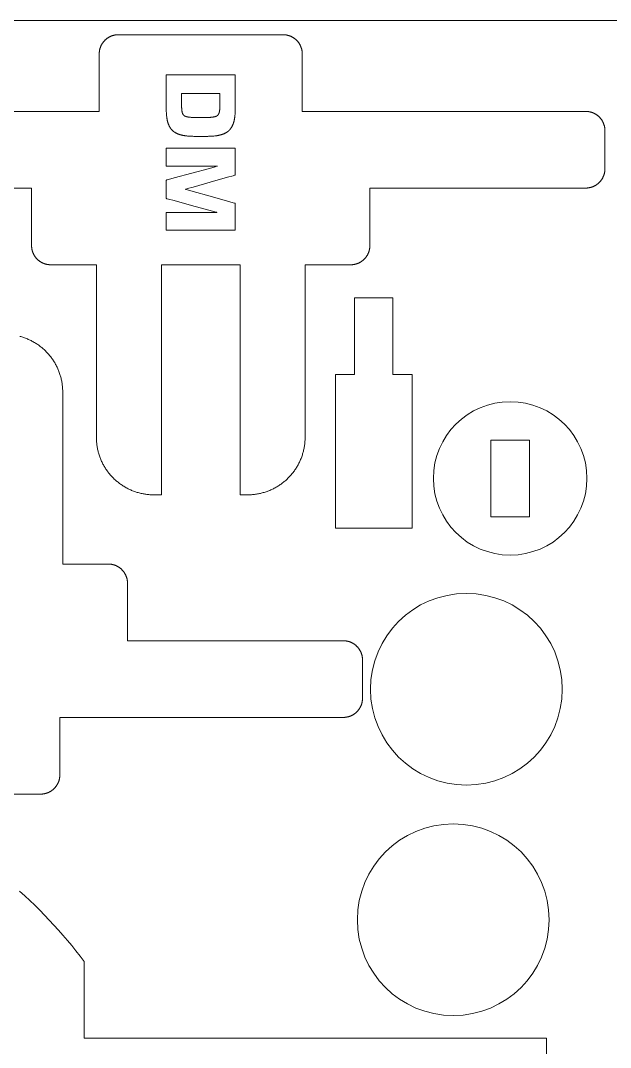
# Model space of a CAD drawing. Header units: inches. Extents: x -505 to 101, y 135 to 440.
# Drawn here: x -442.4 to -411.7, y 386 to 439.6 of the extents above; entities that cross this region are included whole.
import ezdxf

# ---------------------------------------------------------------- set-up
doc = ezdxf.new("R2010")
doc.units = ezdxf.units.IN
doc.header["$MEASUREMENT"] = 0
for name, color, linetype in [('Capa 1', 7, 'Continuous'), ('Capa 2', 20, 'Continuous'), ('Capa 3', 150, 'Continuous')]:
    doc.layers.add(name, color=color, linetype=linetype)

msp = doc.modelspace()

# ---------------------------------------------------------------- linework, layer by layer
at = {"layer": 'Capa 1', "color": 28, "lineweight": 9, "true_color": 0x11100b}
for points in [[(-453.113, 434.814), (-438.334, 434.814), (-438.334, 437.814), (-438.334, 437.831), (-438.334, 437.848), (-438.333, 437.866), (-438.332, 437.883), (-438.331, 437.9), (-438.329, 437.917), (-438.327, 437.934), (-438.325, 437.952), (-438.323, 437.969), (-438.32, 437.986), (-438.317, 438.002), (-438.313, 438.019), (-438.309, 438.036), (-438.305, 438.053), (-438.301, 438.07), (-438.296, 438.087), (-438.292, 438.103), (-438.287, 438.12), (-438.281, 438.136), (-438.275, 438.152), (-438.27, 438.169), (-438.263, 438.185), (-438.257, 438.2), (-438.25, 438.216), (-438.243, 438.232), (-438.235, 438.248), (-438.228, 438.263), (-438.22, 438.279), (-438.212, 438.294), (-438.203, 438.309), (-438.195, 438.324), (-438.186, 438.339), (-438.176, 438.353), (-438.167, 438.368), (-438.157, 438.382), (-438.148, 438.396), (-438.137, 438.41), (-438.127, 438.424), (-438.116, 438.437), (-438.106, 438.451), (-438.094, 438.464), (-438.083, 438.477), (-438.071, 438.49), (-438.06, 438.502), (-438.048, 438.515), (-438.035, 438.527), (-438.023, 438.539), (-438.01, 438.551), (-437.997, 438.562), (-437.985, 438.574), (-437.971, 438.585), (-437.958, 438.596), (-437.944, 438.606), (-437.93, 438.617), (-437.916, 438.627), (-437.902, 438.637), (-437.888, 438.646), (-437.874, 438.656), (-437.859, 438.665), (-437.845, 438.674), (-437.829, 438.683), (-437.815, 438.691), (-437.799, 438.699), (-437.784, 438.707), (-437.768, 438.715), (-437.753, 438.722), (-437.737, 438.729), (-437.721, 438.736), (-437.705, 438.743), (-437.689, 438.749), (-437.673, 438.755), (-437.656, 438.761), (-437.64, 438.766), (-437.624, 438.771), (-437.607, 438.776), (-437.59, 438.78), (-437.574, 438.785), (-437.557, 438.789), (-437.54, 438.792), (-437.523, 438.796), (-437.506, 438.799), (-437.489, 438.802), (-437.472, 438.804), (-437.455, 438.807), (-437.438, 438.808), (-437.42, 438.81), (-437.404, 438.811), (-437.386, 438.812), (-437.369, 438.813), (-437.352, 438.814), (-437.334, 438.814), (-428.752, 438.814), (-428.734, 438.814), (-428.717, 438.813), (-428.7, 438.812), (-428.682, 438.811), (-428.665, 438.81), (-428.648, 438.808), (-428.631, 438.807), (-428.614, 438.804), (-428.597, 438.802), (-428.58, 438.799), (-428.563, 438.796), (-428.546, 438.792), (-428.529, 438.789), (-428.512, 438.785), (-428.496, 438.78), (-428.479, 438.776), (-428.462, 438.771), (-428.446, 438.766), (-428.429, 438.761), (-428.413, 438.755), (-428.397, 438.749), (-428.381, 438.743), (-428.365, 438.736), (-428.349, 438.729), (-428.333, 438.722), (-428.318, 438.715), (-428.302, 438.707), (-428.287, 438.699), (-428.271, 438.691), (-428.256, 438.683), (-428.241, 438.674), (-428.227, 438.665), (-428.212, 438.656), (-428.198, 438.646), (-428.183, 438.637), (-428.169, 438.627), (-428.155, 438.617), (-428.142, 438.606), (-428.128, 438.596), (-428.115, 438.585), (-428.101, 438.574), (-428.088, 438.562), (-428.076, 438.551), (-428.063, 438.539), (-428.051, 438.527), (-428.038, 438.515), (-428.026, 438.502), (-428.015, 438.49), (-428.003, 438.477), (-427.992, 438.464), (-427.981, 438.451), (-427.97, 438.437), (-427.959, 438.424), (-427.949, 438.41), (-427.939, 438.396), (-427.929, 438.382), (-427.919, 438.368), (-427.909, 438.353), (-427.9, 438.339), (-427.891, 438.324), (-427.883, 438.309), (-427.874, 438.294), (-427.866, 438.279), (-427.858, 438.263), (-427.851, 438.248), (-427.843, 438.232), (-427.836, 438.216), (-427.829, 438.2), (-427.823, 438.185), (-427.816, 438.169), (-427.81, 438.152), (-427.805, 438.136), (-427.799, 438.12), (-427.794, 438.103), (-427.789, 438.087), (-427.785, 438.07), (-427.78, 438.053), (-427.777, 438.036), (-427.773, 438.019), (-427.77, 438.002), (-427.766, 437.986), (-427.763, 437.969), (-427.761, 437.952), (-427.758, 437.934), (-427.757, 437.917), (-427.755, 437.9), (-427.754, 437.883), (-427.753, 437.866), (-427.752, 437.848), (-427.751, 437.831), (-427.751, 437.814), (-427.751, 434.814), (-412.972, 434.814), (-412.955, 434.814), (-412.938, 434.813), (-412.921, 434.813), (-412.903, 434.812), (-412.886, 434.81), (-412.869, 434.809), (-412.852, 434.807), (-412.835, 434.804), (-412.818, 434.802), (-412.801, 434.799), (-412.784, 434.796), (-412.767, 434.793), (-412.75, 434.789), (-412.733, 434.785), (-412.717, 434.781), (-412.7, 434.776), (-412.683, 434.771), (-412.667, 434.766), (-412.65, 434.761), (-412.634, 434.755), (-412.618, 434.749), (-412.601, 434.743), (-412.586, 434.736), (-412.57, 434.729), (-412.554, 434.722), (-412.539, 434.715), (-412.523, 434.707), (-412.508, 434.699), (-412.492, 434.691), (-412.477, 434.683), (-412.462, 434.674), (-412.448, 434.665), (-412.433, 434.656), (-412.419, 434.647), (-412.404, 434.637), (-412.39, 434.627), (-412.376, 434.617), (-412.362, 434.606), (-412.349, 434.596), (-412.335, 434.585), (-412.322, 434.574), (-412.309, 434.562), (-412.296, 434.551), (-412.284, 434.539), (-412.271, 434.527), (-412.259, 434.515), (-412.247, 434.502), (-412.236, 434.49), (-412.224, 434.477), (-412.213, 434.464), (-412.201, 434.451), (-412.19, 434.438), (-412.18, 434.424), (-412.17, 434.41), (-412.159, 434.396), (-412.149, 434.382), (-412.14, 434.368), (-412.13, 434.353), (-412.121, 434.339), (-412.112, 434.324), (-412.104, 434.309), (-412.095, 434.294), (-412.087, 434.279), (-412.079, 434.263), (-412.072, 434.248), (-412.064, 434.232), (-412.057, 434.216), (-412.05, 434.2), (-412.044, 434.185), (-412.037, 434.169), (-412.031, 434.152), (-412.026, 434.136), (-412.02, 434.12), (-412.015, 434.103), (-412.01, 434.087), (-412.006, 434.07), (-412.001, 434.053), (-411.998, 434.036), (-411.994, 434.02), (-411.99, 434.003), (-411.987, 433.986), (-411.984, 433.969), (-411.982, 433.952), (-411.979, 433.935), (-411.978, 433.917), (-411.976, 433.9), (-411.975, 433.883), (-411.974, 433.866), (-411.973, 433.848), (-411.973, 433.831), (-411.973, 433.814), (-411.973, 431.814), (-411.973, 431.797), (-411.973, 431.779), (-411.974, 431.762), (-411.975, 431.745), (-411.976, 431.728), (-411.978, 431.711), (-411.979, 431.693), (-411.982, 431.676), (-411.984, 431.659), (-411.987, 431.642), (-411.99, 431.625), (-411.994, 431.608), (-411.998, 431.592), (-412.001, 431.575), (-412.006, 431.558), (-412.01, 431.541), (-412.015, 431.525), (-412.02, 431.508), (-412.026, 431.492), (-412.031, 431.476), (-412.037, 431.459), (-412.044, 431.443), (-412.05, 431.427), (-412.057, 431.411), (-412.064, 431.396), (-412.072, 431.38), (-412.079, 431.364), (-412.087, 431.349), (-412.095, 431.334), (-412.104, 431.319), (-412.112, 431.304), (-412.121, 431.289), (-412.13, 431.275), (-412.14, 431.26), (-412.149, 431.246), (-412.159, 431.232), (-412.17, 431.218), (-412.18, 431.204), (-412.19, 431.191), (-412.201, 431.177), (-412.213, 431.164), (-412.224, 431.151), (-412.236, 431.138), (-412.247, 431.125), (-412.259, 431.113), (-412.271, 431.101), (-412.284, 431.089), (-412.296, 431.077), (-412.309, 431.065), (-412.322, 431.054), (-412.335, 431.043), (-412.349, 431.032), (-412.362, 431.022), (-412.376, 431.011), (-412.39, 431.001), (-412.404, 430.991), (-412.419, 430.981), (-412.433, 430.972), (-412.448, 430.963), (-412.462, 430.954), (-412.477, 430.945), (-412.492, 430.937), (-412.508, 430.929), (-412.523, 430.921), (-412.539, 430.913), (-412.554, 430.906), (-412.57, 430.899), (-412.586, 430.892), (-412.601, 430.885), (-412.618, 430.879), (-412.634, 430.873), (-412.65, 430.867), (-412.667, 430.862), (-412.683, 430.857), (-412.7, 430.852), (-412.717, 430.847), (-412.733, 430.843), (-412.75, 430.839), (-412.767, 430.835), (-412.784, 430.832), (-412.801, 430.829), (-412.818, 430.826), (-412.835, 430.823), (-412.852, 430.821), (-412.869, 430.819), (-412.886, 430.818), (-412.903, 430.816), (-412.921, 430.815), (-412.938, 430.815), (-412.955, 430.814), (-412.972, 430.814), (-424.225, 430.814), (-424.225, 427.814), (-424.225, 427.796), (-424.225, 427.78), (-424.226, 427.762), (-424.227, 427.745), (-424.228, 427.728), (-424.23, 427.71), (-424.232, 427.694), (-424.234, 427.676), (-424.237, 427.659), (-424.24, 427.642), (-424.243, 427.625), (-424.246, 427.608), (-424.25, 427.592), (-424.254, 427.575), (-424.258, 427.558), (-424.263, 427.541), (-424.267, 427.525), (-424.272, 427.508), (-424.278, 427.492), (-424.284, 427.475), (-424.29, 427.459), (-424.296, 427.443), (-424.302, 427.427), (-424.309, 427.411), (-424.316, 427.396), (-424.324, 427.38), (-424.331, 427.365), (-424.339, 427.349), (-424.348, 427.334), (-424.356, 427.319), (-424.365, 427.304), (-424.373, 427.289), (-424.383, 427.275), (-424.392, 427.26), (-424.402, 427.246), (-424.412, 427.232), (-424.422, 427.218), (-424.432, 427.204), (-424.443, 427.19), (-424.454, 427.177), (-424.465, 427.164), (-424.476, 427.151), (-424.488, 427.138), (-424.5, 427.126), (-424.512, 427.113), (-424.524, 427.101), (-424.536, 427.089), (-424.549, 427.077), (-424.562, 427.066), (-424.575, 427.054), (-424.588, 427.043), (-424.601, 427.032), (-424.615, 427.021), (-424.629, 427.011), (-424.642, 427.001), (-424.657, 426.991), (-424.671, 426.981), (-424.685, 426.972), (-424.7, 426.963), (-424.715, 426.954), (-424.73, 426.945), (-424.745, 426.937), (-424.76, 426.928), (-424.775, 426.921), (-424.791, 426.913), (-424.807, 426.905), (-424.822, 426.899), (-424.838, 426.892), (-424.854, 426.885), (-424.87, 426.879), (-424.886, 426.873), (-424.902, 426.867), (-424.919, 426.862), (-424.936, 426.857), (-424.952, 426.852), (-424.969, 426.847), (-424.985, 426.843), (-425.002, 426.839), (-425.019, 426.835), (-425.036, 426.832), (-425.053, 426.829), (-425.07, 426.826), (-425.087, 426.823), (-425.104, 426.821), (-425.121, 426.819), (-425.138, 426.818), (-425.156, 426.817), (-425.173, 426.815), (-425.19, 426.815), (-425.207, 426.814), (-425.225, 426.814), (-427.602, 426.814), (-427.602, 417.814), (-427.602, 417.762), (-427.603, 417.711), (-427.605, 417.659), (-427.609, 417.607), (-427.613, 417.555), (-427.618, 417.504), (-427.623, 417.452), (-427.63, 417.401), (-427.638, 417.35), (-427.646, 417.298), (-427.655, 417.248), (-427.666, 417.197), (-427.677, 417.147), (-427.689, 417.096), (-427.701, 417.046), (-427.715, 416.996), (-427.73, 416.946), (-427.745, 416.897), (-427.761, 416.848), (-427.779, 416.799), (-427.796, 416.75), (-427.815, 416.702), (-427.835, 416.654), (-427.855, 416.606), (-427.876, 416.559), (-427.899, 416.512), (-427.922, 416.466), (-427.945, 416.42), (-427.97, 416.374), (-427.995, 416.329), (-428.021, 416.284), (-428.047, 416.24), (-428.075, 416.196), (-428.104, 416.153), (-428.132, 416.11), (-428.162, 416.067), (-428.193, 416.026), (-428.224, 415.984), (-428.256, 415.944), (-428.289, 415.903), (-428.322, 415.864), (-428.356, 415.825), (-428.391, 415.786), (-428.426, 415.749), (-428.462, 415.711), (-428.499, 415.674), (-428.536, 415.638), (-428.574, 415.603), (-428.612, 415.569), (-428.651, 415.534), (-428.691, 415.501), (-428.731, 415.468), (-428.772, 415.437), (-428.813, 415.405), (-428.855, 415.375), (-428.897, 415.345), (-428.94, 415.316), (-428.983, 415.288), (-429.027, 415.26), (-429.072, 415.233), (-429.116, 415.207), (-429.162, 415.182), (-429.207, 415.158), (-429.254, 415.134), (-429.3, 415.111), (-429.347, 415.089), (-429.394, 415.068), (-429.442, 415.047), (-429.489, 415.028), (-429.538, 415.009), (-429.586, 414.991), (-429.635, 414.974), (-429.684, 414.958), (-429.734, 414.942), (-429.784, 414.928), (-429.834, 414.914), (-429.884, 414.901), (-429.934, 414.889), (-429.985, 414.878), (-430.035, 414.868), (-430.086, 414.858), (-430.137, 414.85), (-430.188, 414.842), (-430.24, 414.836), (-430.292, 414.83), (-430.343, 414.825), (-430.395, 414.821), (-430.446, 414.818), (-430.498, 414.816), (-430.55, 414.814), (-430.602, 414.814)], [(-430.602, 414.814), (-430.993, 414.814), (-430.993, 426.814), (-435.093, 426.814), (-435.093, 414.814), (-435.484, 414.814), (-435.536, 414.814), (-435.588, 414.816), (-435.64, 414.818), (-435.691, 414.821), (-435.743, 414.825), (-435.795, 414.83), (-435.846, 414.836), (-435.897, 414.842), (-435.949, 414.85), (-436, 414.858), (-436.051, 414.868), (-436.101, 414.878), (-436.152, 414.889), (-436.202, 414.901), (-436.252, 414.914), (-436.303, 414.928), (-436.352, 414.942), (-436.402, 414.958), (-436.451, 414.974), (-436.5, 414.991), (-436.548, 415.009), (-436.596, 415.028), (-436.644, 415.047), (-436.692, 415.068), (-436.739, 415.089), (-436.786, 415.111), (-436.832, 415.134), (-436.879, 415.158), (-436.924, 415.182), (-436.969, 415.207), (-437.014, 415.233), (-437.059, 415.26), (-437.102, 415.288), (-437.146, 415.316), (-437.189, 415.345), (-437.231, 415.375), (-437.273, 415.405), (-437.314, 415.437), (-437.355, 415.468), (-437.395, 415.501), (-437.435, 415.534), (-437.474, 415.569), (-437.512, 415.603), (-437.55, 415.638), (-437.587, 415.674), (-437.624, 415.711), (-437.66, 415.749), (-437.695, 415.786), (-437.73, 415.825), (-437.764, 415.864), (-437.797, 415.903), (-437.83, 415.944), (-437.862, 415.984), (-437.893, 416.026), (-437.923, 416.067), (-437.953, 416.11), (-437.982, 416.153), (-438.011, 416.196), (-438.038, 416.24), (-438.065, 416.284), (-438.091, 416.329), (-438.116, 416.374), (-438.141, 416.42), (-438.164, 416.466), (-438.187, 416.512), (-438.209, 416.559), (-438.23, 416.606), (-438.251, 416.654), (-438.271, 416.702), (-438.289, 416.75), (-438.307, 416.799), (-438.325, 416.848), (-438.34, 416.897), (-438.356, 416.946), (-438.371, 416.996), (-438.384, 417.046), (-438.397, 417.096), (-438.409, 417.147), (-438.42, 417.197), (-438.43, 417.248), (-438.44, 417.298), (-438.448, 417.35), (-438.456, 417.401), (-438.463, 417.452), (-438.468, 417.504), (-438.473, 417.555), (-438.477, 417.607), (-438.481, 417.659), (-438.483, 417.711), (-438.484, 417.762), (-438.484, 417.814), (-438.484, 426.814), (-440.861, 426.814), (-440.878, 426.814), (-440.896, 426.815), (-440.913, 426.815), (-440.93, 426.817), (-440.948, 426.818), (-440.965, 426.819), (-440.982, 426.821), (-440.999, 426.823), (-441.016, 426.826), (-441.033, 426.829), (-441.05, 426.832), (-441.067, 426.835), (-441.084, 426.839), (-441.101, 426.843), (-441.117, 426.847), (-441.134, 426.852), (-441.151, 426.857), (-441.167, 426.862), (-441.183, 426.867), (-441.2, 426.873), (-441.216, 426.879), (-441.232, 426.885), (-441.248, 426.892), (-441.264, 426.899), (-441.279, 426.905), (-441.295, 426.913), (-441.31, 426.921), (-441.326, 426.928), (-441.341, 426.937), (-441.356, 426.945), (-441.371, 426.954), (-441.386, 426.963), (-441.4, 426.972), (-441.415, 426.981), (-441.429, 426.991), (-441.443, 427.001), (-441.457, 427.011), (-441.471, 427.021), (-441.485, 427.032), (-441.498, 427.043), (-441.511, 427.054), (-441.524, 427.066), (-441.537, 427.077), (-441.55, 427.089), (-441.562, 427.101), (-441.574, 427.113), (-441.586, 427.126), (-441.598, 427.138), (-441.61, 427.151), (-441.621, 427.164), (-441.632, 427.177), (-441.643, 427.19), (-441.654, 427.204), (-441.664, 427.218), (-441.674, 427.232), (-441.684, 427.246), (-441.694, 427.26), (-441.703, 427.275), (-441.713, 427.289), (-441.721, 427.304), (-441.73, 427.319), (-441.738, 427.334), (-441.747, 427.349), (-441.755, 427.365), (-441.762, 427.38), (-441.77, 427.396), (-441.777, 427.411), (-441.784, 427.427), (-441.79, 427.443), (-441.796, 427.459), (-441.802, 427.475), (-441.808, 427.492), (-441.813, 427.508), (-441.818, 427.525), (-441.823, 427.541), (-441.828, 427.558), (-441.832, 427.575), (-441.836, 427.592), (-441.84, 427.608), (-441.843, 427.625), (-441.846, 427.642), (-441.849, 427.659), (-441.852, 427.676), (-441.854, 427.694), (-441.856, 427.71), (-441.858, 427.728), (-441.859, 427.745), (-441.86, 427.762), (-441.86, 427.78), (-441.861, 427.796), (-441.861, 427.814), (-441.861, 430.814), (-453.113, 430.814)], [(-422.022, 413.082), (-426.022, 413.082), (-426.022, 421.082), (-425.022, 421.082), (-425.022, 425.083), (-423.022, 425.083), (-423.022, 421.082), (-422.022, 421.082), (-422.022, 413.082)], [(-442.47, 423.077), (-442.42, 423.064), (-442.37, 423.049), (-442.321, 423.034), (-442.272, 423.017), (-442.223, 423), (-442.174, 422.983), (-442.126, 422.964), (-442.078, 422.944), (-442.031, 422.924), (-441.983, 422.902), (-441.936, 422.88), (-441.89, 422.858), (-441.844, 422.834), (-441.798, 422.809), (-441.753, 422.784), (-441.708, 422.758), (-441.664, 422.731), (-441.62, 422.704), (-441.577, 422.675), (-441.534, 422.646), (-441.492, 422.617), (-441.449, 422.586), (-441.408, 422.555), (-441.368, 422.523), (-441.328, 422.49), (-441.288, 422.457), (-441.249, 422.423), (-441.21, 422.388), (-441.172, 422.353), (-441.135, 422.317), (-441.098, 422.28), (-441.062, 422.243), (-441.027, 422.205), (-440.993, 422.167), (-440.958, 422.128), (-440.925, 422.088), (-440.892, 422.048), (-440.861, 422.007), (-440.829, 421.966), (-440.799, 421.924), (-440.769, 421.882), (-440.74, 421.839), (-440.712, 421.795), (-440.684, 421.751), (-440.657, 421.707), (-440.631, 421.662), (-440.606, 421.617), (-440.582, 421.571), (-440.558, 421.526), (-440.535, 421.479), (-440.513, 421.432), (-440.492, 421.385), (-440.472, 421.338), (-440.452, 421.29), (-440.433, 421.241), (-440.415, 421.192), (-440.398, 421.144), (-440.382, 421.094), (-440.367, 421.045), (-440.352, 420.995), (-440.338, 420.945), (-440.325, 420.896), (-440.313, 420.845), (-440.302, 420.794), (-440.292, 420.743), (-440.282, 420.693), (-440.274, 420.641), (-440.267, 420.59), (-440.26, 420.539), (-440.254, 420.488), (-440.249, 420.436), (-440.245, 420.384), (-440.242, 420.333), (-440.24, 420.281), (-440.239, 420.229), (-440.238, 420.177), (-440.238, 411.203), (-437.861, 411.203), (-437.844, 411.203), (-437.827, 411.202), (-437.81, 411.202), (-437.792, 411.201), (-437.775, 411.199), (-437.758, 411.198), (-437.741, 411.196), (-437.724, 411.193), (-437.707, 411.191), (-437.69, 411.188), (-437.673, 411.185), (-437.655, 411.182), (-437.639, 411.178), (-437.622, 411.174), (-437.605, 411.17), (-437.589, 411.165), (-437.572, 411.16), (-437.555, 411.155), (-437.539, 411.15), (-437.523, 411.144), (-437.507, 411.138), (-437.491, 411.132), (-437.474, 411.125), (-437.459, 411.119), (-437.443, 411.111), (-437.428, 411.104), (-437.412, 411.096), (-437.397, 411.089), (-437.381, 411.08), (-437.366, 411.072), (-437.351, 411.063), (-437.336, 411.054), (-437.322, 411.045), (-437.308, 411.036), (-437.293, 411.026), (-437.279, 411.016), (-437.265, 411.006), (-437.251, 410.995), (-437.238, 410.985), (-437.224, 410.974), (-437.211, 410.963), (-437.198, 410.951), (-437.185, 410.94), (-437.173, 410.928), (-437.16, 410.916), (-437.148, 410.904), (-437.136, 410.891), (-437.125, 410.879), (-437.113, 410.866), (-437.101, 410.853), (-437.09, 410.84), (-437.079, 410.827), (-437.069, 410.813), (-437.059, 410.799), (-437.048, 410.785), (-437.038, 410.771), (-437.029, 410.757), (-437.019, 410.742), (-437.01, 410.728), (-437.001, 410.713), (-436.993, 410.698), (-436.984, 410.683), (-436.976, 410.668), (-436.968, 410.652), (-436.96, 410.637), (-436.953, 410.621), (-436.946, 410.606), (-436.939, 410.59), (-436.933, 410.574), (-436.926, 410.558), (-436.92, 410.541), (-436.915, 410.525), (-436.909, 410.509), (-436.904, 410.492), (-436.899, 410.475), (-436.894, 410.459), (-436.89, 410.442), (-436.886, 410.426), (-436.883, 410.409), (-436.879, 410.392), (-436.876, 410.375), (-436.873, 410.358), (-436.871, 410.341), (-436.869, 410.323), (-436.866, 410.306), (-436.865, 410.289), (-436.864, 410.272), (-436.863, 410.255), (-436.862, 410.238), (-436.862, 410.22), (-436.861, 410.203), (-436.861, 407.203), (-425.609, 407.203), (-425.592, 407.203), (-425.574, 407.202), (-425.557, 407.202), (-425.54, 407.201), (-425.523, 407.199), (-425.505, 407.197), (-425.488, 407.196), (-425.471, 407.194), (-425.454, 407.191), (-425.437, 407.188), (-425.42, 407.185), (-425.403, 407.182), (-425.386, 407.178), (-425.369, 407.174), (-425.353, 407.17), (-425.336, 407.165), (-425.32, 407.16), (-425.303, 407.155), (-425.287, 407.15), (-425.27, 407.144), (-425.254, 407.138), (-425.238, 407.132), (-425.222, 407.125), (-425.207, 407.118), (-425.191, 407.111), (-425.175, 407.104), (-425.16, 407.096), (-425.144, 407.088), (-425.129, 407.08), (-425.114, 407.072), (-425.099, 407.063), (-425.084, 407.054), (-425.07, 407.045), (-425.055, 407.036), (-425.041, 407.026), (-425.027, 407.016), (-425.013, 407.006), (-424.999, 406.995), (-424.985, 406.985), (-424.972, 406.974), (-424.959, 406.963), (-424.946, 406.951), (-424.933, 406.94), (-424.92, 406.928), (-424.908, 406.916), (-424.896, 406.904), (-424.884, 406.892), (-424.872, 406.879), (-424.86, 406.866), (-424.849, 406.853), (-424.838, 406.84), (-424.827, 406.826), (-424.816, 406.813), (-424.806, 406.799), (-424.796, 406.785), (-424.786, 406.771), (-424.776, 406.757), (-424.767, 406.742), (-424.758, 406.728), (-424.749, 406.713), (-424.74, 406.698), (-424.732, 406.683), (-424.724, 406.668), (-424.715, 406.652), (-424.708, 406.637), (-424.701, 406.621), (-424.694, 406.606), (-424.687, 406.59), (-424.68, 406.574), (-424.674, 406.558), (-424.668, 406.541), (-424.662, 406.525), (-424.657, 406.509), (-424.652, 406.492), (-424.647, 406.476), (-424.642, 406.459), (-424.638, 406.442), (-424.634, 406.426), (-424.631, 406.409), (-424.627, 406.392), (-424.624, 406.375), (-424.621, 406.358), (-424.618, 406.341), (-424.616, 406.324), (-424.614, 406.306), (-424.612, 406.289), (-424.611, 406.272), (-424.61, 406.255), (-424.61, 406.237), (-424.609, 406.22), (-424.609, 406.203), (-424.609, 404.203), (-424.609, 404.186), (-424.61, 404.169), (-424.61, 404.151), (-424.611, 404.134), (-424.612, 404.117), (-424.614, 404.1), (-424.616, 404.082), (-424.618, 404.066), (-424.621, 404.048), (-424.624, 404.031), (-424.627, 404.014), (-424.631, 403.997), (-424.634, 403.98), (-424.638, 403.964), (-424.642, 403.947), (-424.647, 403.93), (-424.652, 403.914), (-424.657, 403.897), (-424.662, 403.881), (-424.668, 403.864), (-424.674, 403.848), (-424.68, 403.832), (-424.687, 403.816), (-424.694, 403.801), (-424.701, 403.785), (-424.708, 403.769), (-424.715, 403.754), (-424.724, 403.738), (-424.732, 403.723), (-424.74, 403.708), (-424.749, 403.693), (-424.758, 403.678), (-424.767, 403.664), (-424.776, 403.649), (-424.786, 403.635), (-424.796, 403.621), (-424.806, 403.607), (-424.816, 403.593), (-424.827, 403.58), (-424.838, 403.566), (-424.849, 403.553), (-424.86, 403.54), (-424.872, 403.527), (-424.884, 403.514), (-424.896, 403.502), (-424.908, 403.49), (-424.92, 403.478), (-424.933, 403.466), (-424.946, 403.454), (-424.959, 403.443), (-424.972, 403.432), (-424.985, 403.421), (-424.999, 403.41), (-425.013, 403.4), (-425.027, 403.39), (-425.041, 403.38), (-425.055, 403.37), (-425.07, 403.361), (-425.084, 403.352), (-425.099, 403.343), (-425.114, 403.334), (-425.129, 403.326), (-425.144, 403.318), (-425.16, 403.309), (-425.175, 403.302), (-425.191, 403.295), (-425.207, 403.288), (-425.222, 403.281), (-425.238, 403.274), (-425.254, 403.268), (-425.27, 403.262), (-425.287, 403.256), (-425.303, 403.251), (-425.32, 403.246), (-425.336, 403.241), (-425.353, 403.236), (-425.369, 403.232), (-425.386, 403.228), (-425.403, 403.225), (-425.42, 403.221), (-425.437, 403.218), (-425.454, 403.215), (-425.471, 403.213), (-425.488, 403.21), (-425.505, 403.208), (-425.523, 403.207), (-425.54, 403.205), (-425.557, 403.204), (-425.574, 403.204), (-425.592, 403.203), (-425.609, 403.203), (-440.388, 403.203), (-440.388, 400.203), (-440.388, 400.186), (-440.389, 400.168), (-440.389, 400.151), (-440.39, 400.134), (-440.392, 400.117), (-440.393, 400.1), (-440.395, 400.083), (-440.398, 400.065), (-440.4, 400.048), (-440.403, 400.031), (-440.406, 400.014), (-440.409, 399.997), (-440.413, 399.981), (-440.417, 399.964), (-440.421, 399.947), (-440.426, 399.931), (-440.431, 399.914), (-440.436, 399.897), (-440.441, 399.881), (-440.447, 399.865), (-440.453, 399.848), (-440.459, 399.833), (-440.466, 399.816), (-440.473, 399.8), (-440.48, 399.785), (-440.487, 399.769), (-440.495, 399.754), (-440.503, 399.738), (-440.511, 399.723), (-440.519, 399.708), (-440.528, 399.693), (-440.537, 399.678), (-440.546, 399.664), (-440.555, 399.649), (-440.565, 399.635), (-440.575, 399.621), (-440.585, 399.607), (-440.595, 399.593), (-440.606, 399.58), (-440.617, 399.566), (-440.628, 399.553), (-440.64, 399.54), (-440.651, 399.527), (-440.663, 399.515), (-440.675, 399.502), (-440.687, 399.49), (-440.699, 399.478), (-440.712, 399.466), (-440.725, 399.455), (-440.738, 399.443), (-440.751, 399.432), (-440.764, 399.421), (-440.778, 399.411), (-440.792, 399.4), (-440.806, 399.39), (-440.82, 399.38), (-440.834, 399.37), (-440.849, 399.361), (-440.863, 399.352), (-440.878, 399.343), (-440.893, 399.334), (-440.908, 399.326), (-440.923, 399.317), (-440.939, 399.31), (-440.954, 399.302), (-440.97, 399.295), (-440.986, 399.288), (-441.001, 399.281), (-441.017, 399.274), (-441.034, 399.268), (-441.05, 399.262), (-441.066, 399.257), (-441.082, 399.251), (-441.099, 399.246), (-441.115, 399.241), (-441.132, 399.236), (-441.149, 399.232), (-441.166, 399.228), (-441.182, 399.224), (-441.199, 399.221), (-441.216, 399.218), (-441.233, 399.215), (-441.25, 399.213), (-441.267, 399.21), (-441.285, 399.208), (-441.302, 399.207), (-441.319, 399.205), (-441.336, 399.204), (-441.354, 399.203), (-441.371, 399.203), (-441.388, 399.203), (-443.63, 399.203)], [(-415.91, 413.669), (-415.91, 417.669), (-417.911, 417.669), (-417.911, 413.669), (-415.91, 413.669)], [(-415.02, 376.468), (-415.02, 386.468), (-439.12, 386.468), (-439.12, 390.468), (-439.332, 390.747), (-439.548, 391.024), (-439.769, 391.298), (-439.994, 391.571), (-440.224, 391.84), (-440.458, 392.108), (-440.697, 392.373), (-440.94, 392.635), (-441.187, 392.894), (-441.439, 393.15), (-441.695, 393.403), (-441.955, 393.653), (-442.219, 393.9), (-442.488, 394.143)]]:
    msp.add_lwpolyline(points, dxfattribs=at)
for points in [[(-412.91, 415.669), (-412.91, 417.878), (-414.702, 419.669), (-416.911, 419.669), (-419.12, 419.669), (-420.911, 417.878), (-420.911, 415.669), (-420.911, 413.46), (-419.12, 411.669), (-416.911, 411.669), (-414.702, 411.669), (-412.91, 413.46), (-412.91, 415.669), (-412.91, 415.669), (-412.91, 415.669), (-412.91, 415.669)], [(-414.194, 404.67), (-414.194, 407.432), (-416.432, 409.671), (-419.194, 409.671), (-421.955, 409.671), (-424.194, 407.432), (-424.194, 404.67), (-424.194, 401.909), (-421.955, 399.671), (-419.194, 399.671), (-416.432, 399.671), (-414.194, 401.909), (-414.194, 404.67), (-414.194, 404.67), (-414.194, 404.67), (-414.194, 404.67)], [(-414.878, 392.652), (-414.878, 395.413), (-417.116, 397.652), (-419.877, 397.652), (-422.639, 397.652), (-424.877, 395.413), (-424.877, 392.652), (-424.877, 389.89), (-422.639, 387.652), (-419.877, 387.652), (-417.116, 387.652), (-414.878, 389.89), (-414.878, 392.652), (-414.878, 392.652), (-414.878, 392.652), (-414.878, 392.652)]]:
    msp.add_open_spline(points, degree=3, knots=[0, 0, 0, 0, 1, 1, 1, 2, 2, 2, 3, 3, 3, 4, 4, 4, 5, 5, 5, 5], dxfattribs=at)
at = {"layer": 'Capa 2', "color": 12, "lineweight": 9, "true_color": 0xe30e13}
for points in [[(-434.838, 436.713), (-434.837, 436.713), (-434.836, 436.713), (-434.828, 436.713), (-434.798, 436.713), (-434.684, 436.713), (-434.277, 436.713), (-433.043, 436.713), (-431.809, 436.713), (-431.402, 436.713), (-431.288, 436.713), (-431.258, 436.713), (-431.25, 436.713), (-431.248, 436.713), (-431.248, 436.713), (-431.248, 436.712), (-431.248, 436.711), (-431.248, 436.707), (-431.248, 436.692), (-431.248, 436.634), (-431.248, 436.427), (-431.248, 435.8), (-431.248, 435.172), (-431.248, 434.965), (-431.248, 434.908), (-431.248, 434.892), (-431.248, 434.888), (-431.248, 434.887), (-431.248, 434.887), (-431.248, 434.84), (-431.249, 434.794), (-431.25, 434.748), (-431.252, 434.704), (-431.255, 434.66), (-431.259, 434.617), (-431.263, 434.575), (-431.268, 434.535), (-431.27, 434.514), (-431.273, 434.494), (-431.276, 434.475), (-431.279, 434.455), (-431.282, 434.436), (-431.285, 434.417), (-431.289, 434.398), (-431.292, 434.38), (-431.296, 434.361), (-431.3, 434.343), (-431.304, 434.325), (-431.308, 434.307), (-431.313, 434.29), (-431.318, 434.273), (-431.322, 434.256), (-431.327, 434.239), (-431.332, 434.222), (-431.337, 434.206), (-431.343, 434.19), (-431.348, 434.174), (-431.354, 434.158), (-431.36, 434.143), (-431.366, 434.127), (-431.372, 434.112), (-431.378, 434.098), (-431.385, 434.083), (-431.392, 434.069), (-431.398, 434.055), (-431.405, 434.041), (-431.412, 434.027), (-431.419, 434.013), (-431.427, 434), (-431.435, 433.987), (-431.442, 433.974), (-431.45, 433.962), (-431.458, 433.95), (-431.466, 433.937), (-431.47, 433.931), (-431.474, 433.926), (-431.479, 433.92), (-431.483, 433.914), (-431.487, 433.908), (-431.492, 433.902), (-431.496, 433.897), (-431.5, 433.891), (-431.505, 433.886), (-431.509, 433.88), (-431.514, 433.875), (-431.518, 433.869), (-431.523, 433.864), (-431.528, 433.859), (-431.532, 433.854), (-431.537, 433.848), (-431.542, 433.843), (-431.547, 433.838), (-431.551, 433.833), (-431.556, 433.828), (-431.561, 433.823), (-431.566, 433.819), (-431.571, 433.814), (-431.576, 433.809), (-431.581, 433.804), (-431.587, 433.8), (-431.592, 433.795), (-431.597, 433.791), (-431.602, 433.786), (-431.608, 433.782), (-431.613, 433.777), (-431.619, 433.773), (-431.624, 433.768), (-431.63, 433.764), (-431.636, 433.76), (-431.642, 433.755), (-431.647, 433.751), (-431.653, 433.747), (-431.659, 433.743), (-431.665, 433.738), (-431.677, 433.73), (-431.69, 433.722), (-431.702, 433.715), (-431.715, 433.707), (-431.728, 433.699), (-431.742, 433.692), (-431.755, 433.685), (-431.769, 433.678), (-431.783, 433.671), (-431.798, 433.664), (-431.812, 433.657), (-431.826, 433.651), (-431.842, 433.644), (-431.857, 433.638), (-431.872, 433.632), (-431.888, 433.626), (-431.904, 433.62), (-431.92, 433.615), (-431.936, 433.609), (-431.953, 433.604), (-431.97, 433.599), (-431.986, 433.594), (-432.004, 433.589), (-432.021, 433.584), (-432.039, 433.58), (-432.057, 433.575), (-432.076, 433.571), (-432.094, 433.567), (-432.113, 433.563), (-432.132, 433.559), (-432.151, 433.556), (-432.17, 433.552), (-432.189, 433.549), (-432.209, 433.545), (-432.229, 433.542), (-432.25, 433.539), (-432.27, 433.537), (-432.312, 433.531), (-432.355, 433.527), (-432.398, 433.523), (-432.443, 433.52), (-432.489, 433.517), (-432.535, 433.515), (-432.582, 433.514), (-432.631, 433.513), (-432.68, 433.512), (-432.68, 433.512), (-432.681, 433.512), (-432.682, 433.512), (-432.688, 433.512), (-432.711, 433.512), (-432.793, 433.512), (-433.043, 433.512), (-433.293, 433.512), (-433.375, 433.512), (-433.398, 433.512), (-433.404, 433.512), (-433.406, 433.512), (-433.406, 433.512), (-433.406, 433.512), (-433.455, 433.513), (-433.504, 433.514), (-433.551, 433.515), (-433.597, 433.517), (-433.643, 433.52), (-433.687, 433.523), (-433.731, 433.527), (-433.774, 433.531), (-433.815, 433.537), (-433.836, 433.539), (-433.856, 433.542), (-433.876, 433.545), (-433.896, 433.549), (-433.916, 433.552), (-433.935, 433.556), (-433.954, 433.559), (-433.973, 433.563), (-433.992, 433.567), (-434.01, 433.571), (-434.029, 433.575), (-434.046, 433.58), (-434.064, 433.584), (-434.082, 433.589), (-434.099, 433.594), (-434.116, 433.599), (-434.133, 433.604), (-434.15, 433.609), (-434.166, 433.615), (-434.182, 433.62), (-434.198, 433.626), (-434.214, 433.632), (-434.229, 433.638), (-434.244, 433.644), (-434.259, 433.651), (-434.274, 433.657), (-434.289, 433.664), (-434.303, 433.671), (-434.317, 433.678), (-434.331, 433.685), (-434.344, 433.692), (-434.357, 433.699), (-434.371, 433.707), (-434.383, 433.715), (-434.396, 433.722), (-434.408, 433.73), (-434.42, 433.738), (-434.426, 433.743), (-434.432, 433.747), (-434.438, 433.751), (-434.444, 433.755), (-434.45, 433.76), (-434.456, 433.764), (-434.461, 433.768), (-434.467, 433.773), (-434.472, 433.777), (-434.478, 433.782), (-434.483, 433.786), (-434.488, 433.791), (-434.494, 433.795), (-434.499, 433.8), (-434.504, 433.804), (-434.51, 433.809), (-434.515, 433.814), (-434.52, 433.819), (-434.524, 433.823), (-434.529, 433.828), (-434.534, 433.833), (-434.539, 433.838), (-434.544, 433.843), (-434.549, 433.848), (-434.553, 433.854), (-434.558, 433.859), (-434.563, 433.864), (-434.568, 433.869), (-434.572, 433.875), (-434.577, 433.88), (-434.581, 433.886), (-434.585, 433.891), (-434.59, 433.897), (-434.594, 433.902), (-434.599, 433.908), (-434.603, 433.914), (-434.607, 433.92), (-434.611, 433.926), (-434.615, 433.931), (-434.62, 433.937), (-434.628, 433.95), (-434.636, 433.962), (-434.644, 433.974), (-434.651, 433.987), (-434.659, 434), (-434.666, 434.013), (-434.674, 434.027), (-434.681, 434.041), (-434.687, 434.055), (-434.694, 434.069), (-434.701, 434.083), (-434.708, 434.098), (-434.714, 434.112), (-434.72, 434.127), (-434.726, 434.143), (-434.732, 434.158), (-434.737, 434.174), (-434.743, 434.19), (-434.748, 434.206), (-434.753, 434.222), (-434.759, 434.239), (-434.763, 434.256), (-434.768, 434.273), (-434.773, 434.29), (-434.777, 434.307), (-434.781, 434.325), (-434.786, 434.343), (-434.789, 434.361), (-434.793, 434.38), (-434.797, 434.398), (-434.801, 434.417), (-434.804, 434.436), (-434.807, 434.455), (-434.81, 434.475), (-434.813, 434.494), (-434.816, 434.514), (-434.818, 434.535), (-434.823, 434.575), (-434.827, 434.617), (-434.83, 434.66), (-434.833, 434.704), (-434.835, 434.748), (-434.837, 434.794), (-434.838, 434.84), (-434.838, 434.887), (-434.838, 434.887), (-434.838, 434.888), (-434.838, 434.892), (-434.838, 434.908), (-434.838, 434.965), (-434.838, 435.172), (-434.838, 435.8), (-434.838, 436.427), (-434.838, 436.634), (-434.838, 436.692), (-434.838, 436.707), (-434.838, 436.711), (-434.838, 436.712), (-434.838, 436.713)], [(-434.037, 435.751), (-434.037, 435.75), (-434.037, 435.75), (-434.037, 435.748), (-434.037, 435.743), (-434.037, 435.72), (-434.037, 435.639), (-434.037, 435.392), (-434.037, 435.146), (-434.037, 435.065), (-434.037, 435.042), (-434.037, 435.036), (-434.037, 435.035), (-434.037, 435.035), (-434.037, 435.034), (-434.037, 435.014), (-434.037, 434.994), (-434.036, 434.974), (-434.035, 434.955), (-434.034, 434.937), (-434.033, 434.918), (-434.032, 434.901), (-434.03, 434.883), (-434.028, 434.866), (-434.026, 434.85), (-434.025, 434.842), (-434.023, 434.834), (-434.022, 434.826), (-434.021, 434.818), (-434.019, 434.81), (-434.018, 434.803), (-434.016, 434.795), (-434.015, 434.788), (-434.013, 434.781), (-434.011, 434.774), (-434.009, 434.767), (-434.008, 434.76), (-434.006, 434.754), (-434.004, 434.747), (-434.002, 434.74), (-434, 434.734), (-433.998, 434.728), (-433.996, 434.722), (-433.994, 434.716), (-433.991, 434.709), (-433.989, 434.704), (-433.987, 434.698), (-433.984, 434.692), (-433.982, 434.687), (-433.979, 434.681), (-433.976, 434.676), (-433.974, 434.671), (-433.972, 434.668), (-433.971, 434.666), (-433.969, 434.663), (-433.968, 434.661), (-433.967, 434.659), (-433.965, 434.656), (-433.964, 434.654), (-433.963, 434.651), (-433.961, 434.649), (-433.959, 434.647), (-433.958, 434.644), (-433.956, 434.642), (-433.955, 434.64), (-433.953, 434.638), (-433.952, 434.636), (-433.95, 434.634), (-433.949, 434.631), (-433.947, 434.629), (-433.946, 434.627), (-433.944, 434.625), (-433.942, 434.623), (-433.941, 434.621), (-433.939, 434.619), (-433.937, 434.617), (-433.936, 434.615), (-433.934, 434.614), (-433.932, 434.612), (-433.93, 434.61), (-433.929, 434.608), (-433.927, 434.606), (-433.925, 434.605), (-433.923, 434.603), (-433.922, 434.601), (-433.92, 434.6), (-433.918, 434.598), (-433.916, 434.597), (-433.914, 434.595), (-433.912, 434.593), (-433.91, 434.592), (-433.908, 434.59), (-433.906, 434.589), (-433.904, 434.587), (-433.901, 434.586), (-433.899, 434.584), (-433.897, 434.583), (-433.894, 434.581), (-433.892, 434.58), (-433.89, 434.578), (-433.887, 434.577), (-433.885, 434.575), (-433.882, 434.574), (-433.88, 434.573), (-433.877, 434.571), (-433.874, 434.57), (-433.871, 434.568), (-433.869, 434.567), (-433.866, 434.566), (-433.863, 434.564), (-433.86, 434.563), (-433.857, 434.562), (-433.851, 434.559), (-433.845, 434.557), (-433.839, 434.554), (-433.833, 434.552), (-433.826, 434.55), (-433.819, 434.547), (-433.812, 434.545), (-433.805, 434.543), (-433.798, 434.541), (-433.79, 434.539), (-433.783, 434.537), (-433.775, 434.535), (-433.767, 434.533), (-433.759, 434.531), (-433.75, 434.529), (-433.742, 434.527), (-433.734, 434.525), (-433.725, 434.524), (-433.716, 434.522), (-433.697, 434.519), (-433.678, 434.516), (-433.658, 434.513), (-433.638, 434.511), (-433.617, 434.508), (-433.595, 434.506), (-433.573, 434.504), (-433.55, 434.503), (-433.526, 434.501), (-433.501, 434.5), (-433.476, 434.498), (-433.451, 434.498), (-433.397, 434.496), (-433.341, 434.496), (-433.341, 434.496), (-433.341, 434.496), (-433.339, 434.496), (-433.334, 434.496), (-433.315, 434.496), (-433.248, 434.496), (-433.045, 434.496), (-432.842, 434.496), (-432.775, 434.496), (-432.756, 434.496), (-432.751, 434.496), (-432.75, 434.496), (-432.75, 434.496), (-432.75, 434.496), (-432.694, 434.496), (-432.64, 434.498), (-432.614, 434.498), (-432.589, 434.5), (-432.565, 434.501), (-432.541, 434.503), (-432.518, 434.504), (-432.495, 434.506), (-432.473, 434.508), (-432.452, 434.511), (-432.432, 434.513), (-432.412, 434.516), (-432.393, 434.519), (-432.374, 434.522), (-432.365, 434.524), (-432.357, 434.525), (-432.348, 434.527), (-432.339, 434.529), (-432.331, 434.531), (-432.323, 434.533), (-432.315, 434.535), (-432.307, 434.537), (-432.299, 434.539), (-432.292, 434.541), (-432.285, 434.543), (-432.277, 434.545), (-432.271, 434.548), (-432.263, 434.55), (-432.257, 434.552), (-432.25, 434.555), (-432.244, 434.557), (-432.238, 434.56), (-432.232, 434.562), (-432.229, 434.564), (-432.226, 434.565), (-432.223, 434.566), (-432.22, 434.568), (-432.218, 434.569), (-432.215, 434.57), (-432.212, 434.572), (-432.21, 434.573), (-432.207, 434.575), (-432.204, 434.576), (-432.202, 434.577), (-432.199, 434.579), (-432.197, 434.58), (-432.194, 434.582), (-432.192, 434.583), (-432.19, 434.585), (-432.187, 434.586), (-432.185, 434.588), (-432.183, 434.589), (-432.181, 434.591), (-432.179, 434.593), (-432.177, 434.594), (-432.175, 434.596), (-432.173, 434.597), (-432.171, 434.599), (-432.169, 434.6), (-432.167, 434.602), (-432.165, 434.604), (-432.163, 434.606), (-432.162, 434.607), (-432.159, 434.609), (-432.158, 434.611), (-432.156, 434.613), (-432.154, 434.615), (-432.152, 434.616), (-432.151, 434.618), (-432.149, 434.62), (-432.147, 434.622), (-432.146, 434.624), (-432.144, 434.626), (-432.143, 434.628), (-432.141, 434.63), (-432.139, 434.632), (-432.138, 434.634), (-432.136, 434.637), (-432.134, 434.639), (-432.133, 434.641), (-432.131, 434.643), (-432.129, 434.646), (-432.128, 434.648), (-432.127, 434.65), (-432.125, 434.652), (-432.123, 434.655), (-432.122, 434.657), (-432.121, 434.66), (-432.119, 434.662), (-432.118, 434.665), (-432.116, 434.667), (-432.115, 434.67), (-432.114, 434.672), (-432.111, 434.677), (-432.108, 434.683), (-432.106, 434.688), (-432.103, 434.693), (-432.101, 434.699), (-432.098, 434.705), (-432.096, 434.711), (-432.093, 434.717), (-432.091, 434.723), (-432.089, 434.729), (-432.087, 434.735), (-432.085, 434.742), (-432.083, 434.748), (-432.081, 434.755), (-432.079, 434.762), (-432.077, 434.768), (-432.075, 434.775), (-432.073, 434.782), (-432.072, 434.79), (-432.07, 434.797), (-432.068, 434.804), (-432.067, 434.812), (-432.066, 434.819), (-432.064, 434.827), (-432.063, 434.835), (-432.061, 434.843), (-432.06, 434.851), (-432.059, 434.859), (-432.058, 434.867), (-432.056, 434.884), (-432.054, 434.901), (-432.053, 434.919), (-432.051, 434.937), (-432.05, 434.956), (-432.05, 434.975), (-432.049, 434.994), (-432.049, 435.014), (-432.049, 435.034), (-432.049, 435.035), (-432.049, 435.035), (-432.049, 435.036), (-432.049, 435.042), (-432.049, 435.065), (-432.049, 435.146), (-432.049, 435.392), (-432.049, 435.639), (-432.049, 435.72), (-432.049, 435.743), (-432.049, 435.748), (-432.049, 435.75), (-432.049, 435.75), (-432.049, 435.751), (-432.049, 435.751), (-432.05, 435.751), (-432.054, 435.751), (-432.071, 435.751), (-432.134, 435.751), (-432.359, 435.751), (-433.043, 435.751), (-433.726, 435.751), (-433.952, 435.751), (-434.015, 435.751), (-434.032, 435.751), (-434.036, 435.751), (-434.037, 435.751), (-434.037, 435.751)], [(-431.248, 430.016), (-431.248, 430.015), (-431.248, 430.015), (-431.248, 430.012), (-431.248, 430), (-431.248, 429.955), (-431.248, 429.796), (-431.248, 429.313), (-431.248, 428.829), (-431.248, 428.67), (-431.248, 428.626), (-431.248, 428.614), (-431.248, 428.611), (-431.248, 428.61), (-431.248, 428.61), (-431.248, 428.61), (-431.25, 428.61), (-431.258, 428.61), (-431.288, 428.61), (-431.402, 428.61), (-431.809, 428.61), (-433.043, 428.61), (-434.277, 428.61), (-434.684, 428.61), (-434.798, 428.61), (-434.828, 428.61), (-434.836, 428.61), (-434.837, 428.61), (-434.838, 428.61), (-434.838, 428.61), (-434.838, 428.61), (-434.838, 428.613), (-434.838, 428.62), (-434.838, 428.65), (-434.838, 428.757), (-434.838, 429.079), (-434.838, 429.402), (-434.838, 429.508), (-434.838, 429.538), (-434.838, 429.546), (-434.838, 429.547), (-434.838, 429.548), (-434.838, 429.548), (-434.838, 429.548), (-434.836, 429.548), (-434.831, 429.548), (-434.808, 429.548), (-434.725, 429.548), (-434.426, 429.548), (-433.519, 429.548), (-432.612, 429.548), (-432.314, 429.548), (-432.23, 429.548), (-432.208, 429.548), (-432.202, 429.548), (-432.2, 429.548), (-432.2, 429.548), (-432.2, 429.548), (-432.202, 429.549), (-432.208, 429.55), (-432.23, 429.556), (-432.314, 429.579), (-432.612, 429.661), (-433.519, 429.909), (-434.426, 430.157), (-434.725, 430.238), (-434.808, 430.261), (-434.831, 430.267), (-434.836, 430.269), (-434.838, 430.269), (-434.838, 430.269), (-434.838, 430.269), (-434.838, 430.27), (-434.838, 430.272), (-434.838, 430.28), (-434.838, 430.31), (-434.838, 430.419), (-434.838, 430.75), (-434.838, 431.08), (-434.838, 431.189), (-434.838, 431.22), (-434.838, 431.228), (-434.838, 431.23), (-434.838, 431.23), (-434.838, 431.231), (-434.838, 431.231), (-434.836, 431.231), (-434.831, 431.233), (-434.808, 431.239), (-434.723, 431.262), (-434.421, 431.344), (-433.505, 431.594), (-432.588, 431.843), (-432.286, 431.925), (-432.201, 431.948), (-432.179, 431.955), (-432.173, 431.956), (-432.171, 431.957), (-432.171, 431.957), (-432.171, 431.957), (-432.173, 431.957), (-432.179, 431.957), (-432.201, 431.957), (-432.286, 431.957), (-432.588, 431.957), (-433.505, 431.957), (-434.421, 431.957), (-434.723, 431.957), (-434.808, 431.957), (-434.831, 431.957), (-434.836, 431.957), (-434.838, 431.957), (-434.838, 431.957), (-434.838, 431.957), (-434.838, 431.957), (-434.838, 431.959), (-434.838, 431.967), (-434.838, 431.997), (-434.838, 432.103), (-434.838, 432.426), (-434.838, 432.748), (-434.838, 432.855), (-434.838, 432.884), (-434.838, 432.892), (-434.838, 432.894), (-434.838, 432.895), (-434.838, 432.895), (-434.837, 432.895), (-434.836, 432.895), (-434.828, 432.895), (-434.798, 432.895), (-434.684, 432.895), (-434.277, 432.895), (-433.043, 432.895), (-431.809, 432.895), (-431.402, 432.895), (-431.288, 432.895), (-431.258, 432.895), (-431.25, 432.895), (-431.248, 432.895), (-431.248, 432.895), (-431.248, 432.895), (-431.248, 432.894), (-431.248, 432.891), (-431.248, 432.879), (-431.248, 432.835), (-431.248, 432.675), (-431.248, 432.192), (-431.248, 431.709), (-431.248, 431.549), (-431.248, 431.505), (-431.248, 431.493), (-431.248, 431.49), (-431.248, 431.489), (-431.248, 431.489), (-431.248, 431.489), (-431.25, 431.489), (-431.255, 431.487), (-431.277, 431.481), (-431.359, 431.457), (-431.654, 431.374), (-432.546, 431.121), (-433.439, 430.868), (-433.733, 430.785), (-433.815, 430.761), (-433.837, 430.755), (-433.843, 430.754), (-433.844, 430.753), (-433.845, 430.753), (-433.844, 430.753), (-433.843, 430.753), (-433.837, 430.751), (-433.815, 430.745), (-433.733, 430.722), (-433.439, 430.638), (-432.546, 430.385), (-431.654, 430.131), (-431.359, 430.048), (-431.277, 430.024), (-431.255, 430.018), (-431.25, 430.016), (-431.248, 430.016), (-431.248, 430.016)]]:
    msp.add_lwpolyline(points, dxfattribs=at)
at = {"layer": 'Capa 3', "lineweight": 0}
msp.add_lwpolyline([(-505.12, 439.552), (100.88, 439.552), (100.88, 135.159), (-505.149, 135.217), (-505.12, 439.552)], dxfattribs=at)

doc.saveas('drawing.dxf')
